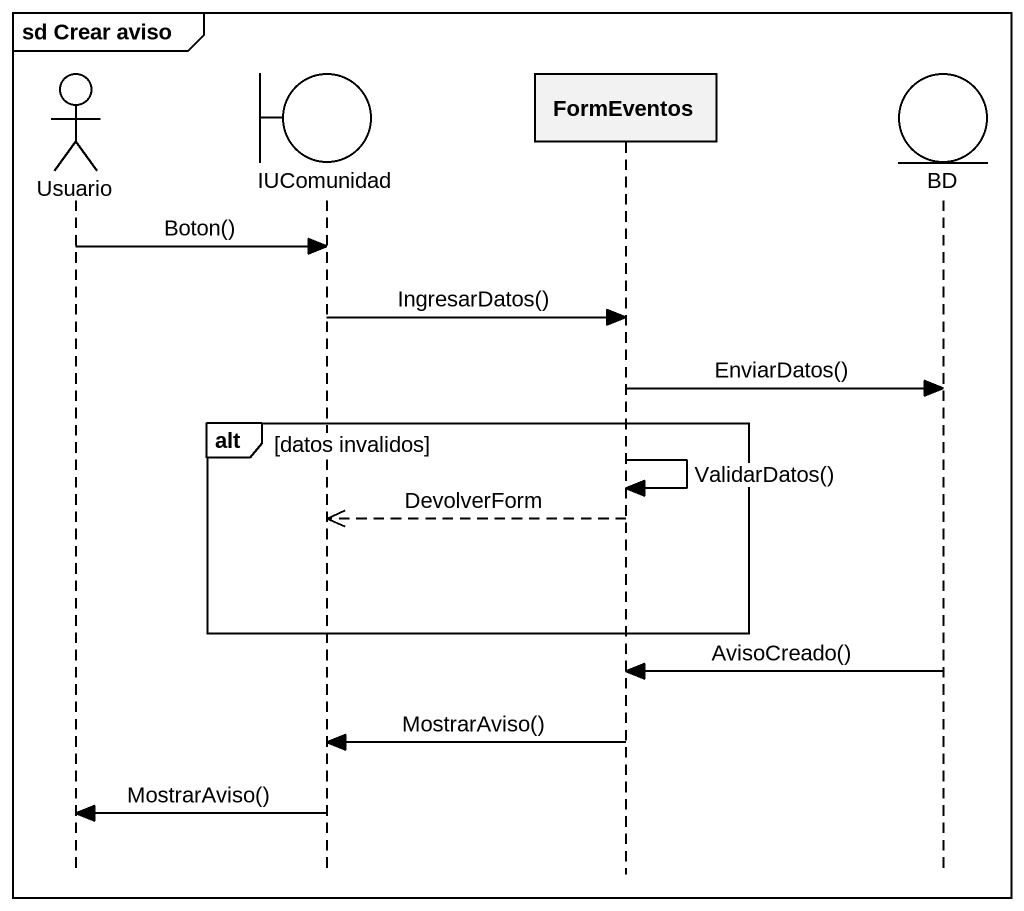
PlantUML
@startuml
mainframe sd Crear aviso
hide footbox
actor Usuario
boundary IUComunidad
participant FormEventos
entity BD

Usuario -> IUComunidad : Boton()
IUComunidad -> FormEventos : IngresarDatos()
FormEventos -> BD : EnviarDatos()
alt datos invalidos
  FormEventos -> FormEventos : ValidarDatos()
  FormEventos -->> IUComunidad : DevolverForm
end
BD -> FormEventos : AvisoCreado()
FormEventos -> IUComunidad : MostrarAviso()
IUComunidad -> Usuario : MostrarAviso()
@enduml
